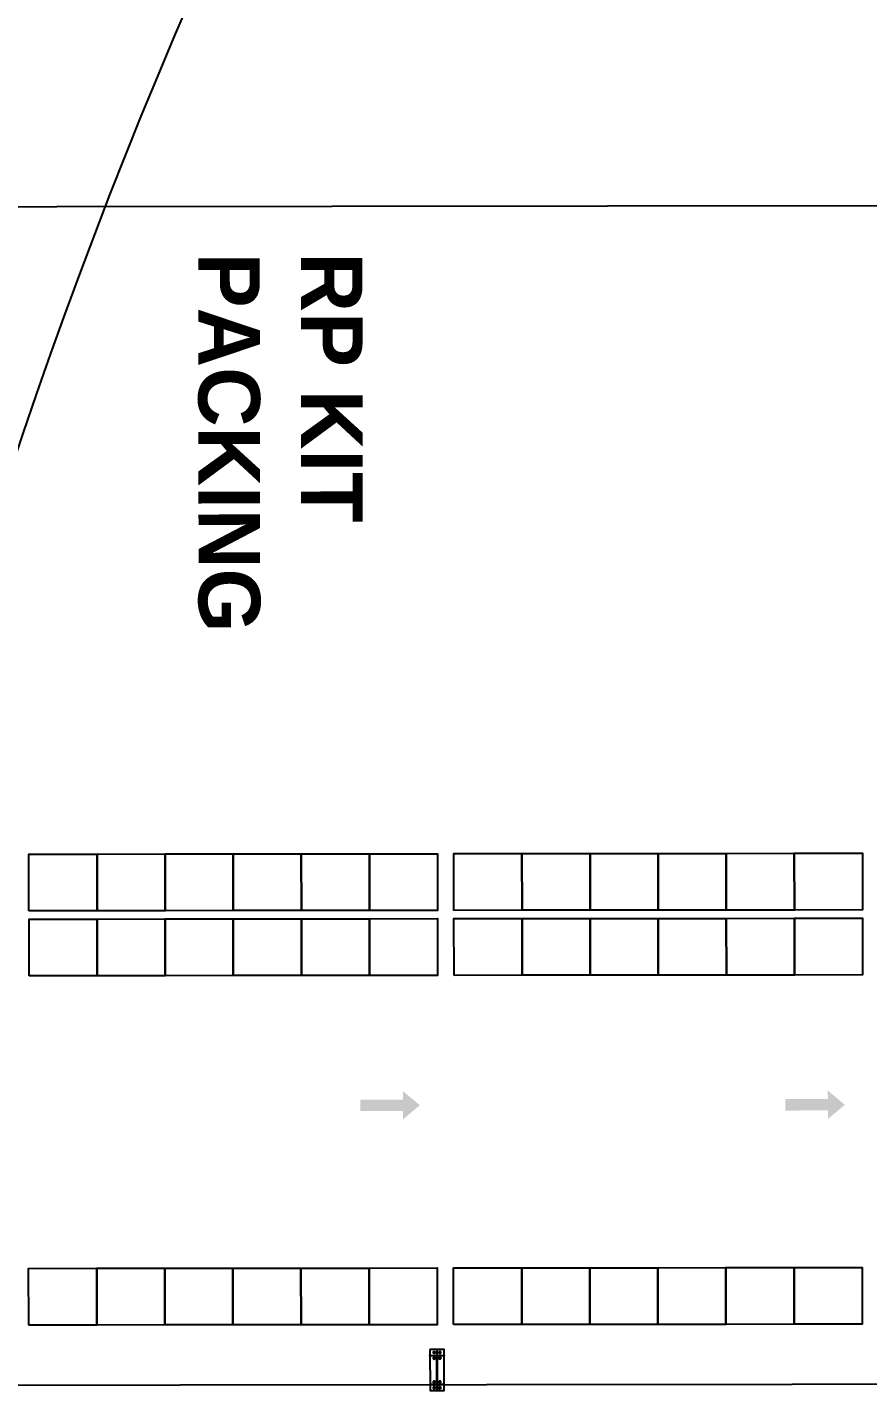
# Model space of a CAD drawing. Header units: feet. Extents: x -99009 to 3252343, y -11094690 to 9035152.
# Drawn here: x 2425784 to 2440594, y -1963228 to -1939134 of the extents above; entities that cross this region are included whole.
import ezdxf

# ---------------------------------------------------------------- set-up
doc = ezdxf.new("R2010")
doc.units = ezdxf.units.FT
doc.layers.add('1', color=1, linetype='Continuous')
doc.layers.add('GANGWAY', color=51, linetype='Continuous', lineweight=25)
doc.layers.add('Sprocket', color=7, linetype='Continuous', lineweight=0)
doc.styles.get("Standard").update_dxf_attribs({"font": 'GOTHICB.TTF'})

# ---------------------------------------------------------------- blocks, each defined once
blk = doc.blocks.new('arrow')
at = {"true_color": 0x58ba48}
h = blk.add_hatch(dxfattribs=at)
h.set_pattern_fill('AR-B816', color=85, scale=5000)
h.set_pattern_definition([(0, (0, 0), (0, 40000), []), (90, (0, 0), (-40000, 40000), [40000, -40000])])
h.paths.add_polyline_path([(393534, 95075), (393684, 95075), (393434, 95375), (393184, 95075), (393334, 95075), (393334, 94325), (393534, 94325)])
h = blk.add_hatch(color=2)
h.dxf.hatch_style = 1
h.paths.add_polyline_path([(393434, 95375), (393184, 95075), (393334, 95075), (393334, 94325), (393534, 94325), (393534, 95075), (393684, 95075)])
blk = doc.blocks.new('24')
h = blk.add_hatch(color=7)
h.dxf.hatch_style = 1
edge = h.paths.add_edge_path()
edge.add_ellipse((0, 0), major_axis=(15, 0), ratio=1, start_angle=0, end_angle=360)
at = {"color": 1}
for p, q in [((-30, 0), (30, 0)), ((0, 30), (0, -30))]:
    blk.add_line(p, q, dxfattribs=at)
at = {"color": 7}
blk.add_circle((0, 0), 15, dxfattribs=at)
blk = doc.blocks.new('zw$CD60')
at = {"color": 1}
for p, rotation in [((-50, 50), 270), ((50, -50), 90.00000000000001)]:
    blk.add_blockref('24', p, dxfattribs=dict(at, rotation=rotation))
at = {"color": 1, "xscale": -1}
for p, rotation in [((50, 50), 89.99999999999982), ((-50, -50), 270)]:
    blk.add_blockref('24', p, dxfattribs=dict(at, rotation=rotation))
blk = doc.blocks.new('WEDFWEFWEFEWFWE')
at = {"color": 1}
blk.add_lwpolyline([(1053661, 482084), (1053661, 482804), (1053911, 482804), (1053911, 482084)], close=True, dxfattribs=at)
at = {"color": 3}
blk.add_lwpolyline([(1053661, 482184), (1053911, 482184), (1053911, 482194), (1053789, 482194), (1053789, 482694), (1053911, 482694), (1053911, 482704), (1053661, 482704), (1053661, 482694), (1053784, 482694), (1053784, 482194), (1053661, 482194)], close=True, dxfattribs=at)
at = {"color": 4}
for points in [[(1053784, 482704), (1053789, 482704), (1053789, 482804), (1053784, 482804)], [(1053784, 482184), (1053789, 482184), (1053789, 482084), (1053784, 482084)]]:
    blk.add_lwpolyline(points, close=True, dxfattribs=at)
at = {"color": 1, "rotation": 180}
blk.add_blockref('zw$CD60', (1053786, 482704), dxfattribs=at)
at = {"color": 1, "xscale": -1}
blk.add_blockref('zw$CD60', (1053786, 482184), dxfattribs=at)

msp = doc.modelspace()

# ---------------------------------------------------------------- linework, layer by layer
at = {"color": 3}
for points in [[(2425812.90954, -1954703.2582), (2425811.77417, -1953703.25885), (2427011.7734, -1953701.89641), (2427012.90876, -1954701.89577)], [(2427012.90876, -1954701.89577), (2427011.7734, -1953701.89641), (2428211.77262, -1953700.53397), (2428212.90799, -1954700.53333)], [(2428212.90799, -1954700.53333), (2428211.77262, -1953700.53397), (2429411.77185, -1953699.17153), (2429412.90722, -1954699.17089)], [(2429412.90722, -1954699.17089), (2429411.77185, -1953699.17153), (2430611.77108, -1953697.80909), (2430612.90644, -1954697.80845)], [(2430612.90644, -1954697.80845), (2430611.77108, -1953697.80909), (2431811.7703, -1953696.44665), (2431812.90567, -1954696.44601)], [(2431812.90567, -1954696.44601), (2431811.7703, -1953696.44665), (2433011.76953, -1953695.08421), (2433012.9049, -1954695.08357)], [(2433302.62559, -1954694.75463), (2433301.49023, -1953694.75527), (2434501.48946, -1953693.39283), (2434502.62482, -1954693.39219)], [(2434502.62482, -1954693.39219), (2434501.48946, -1953693.39283), (2435701.48868, -1953692.03039), (2435702.62405, -1954692.02975)], [(2435702.62405, -1954692.02975), (2435701.48868, -1953692.03039), (2436901.48791, -1953690.66795), (2436902.62327, -1954690.66731)], [(2436902.62327, -1954690.66731), (2436901.48791, -1953690.66795), (2438101.48713, -1953689.30551), (2438102.6225, -1954689.30487)], [(2438102.6225, -1954689.30487), (2438101.48713, -1953689.30551), (2439301.48636, -1953687.94307), (2439302.62173, -1954687.94243)], [(2439302.62173, -1954687.94243), (2439301.48636, -1953687.94307), (2440501.48559, -1953686.58063), (2440502.62095, -1954686.57999)], [(2425814.20972, -1955848.42008), (2425813.07435, -1954848.42073), (2427013.07358, -1954847.05829), (2427014.20894, -1955847.05764)], [(2427014.20894, -1955847.05764), (2427013.07358, -1954847.05829), (2428213.0728, -1954845.69585), (2428214.20817, -1955845.69521)], [(2428214.20817, -1955845.69521), (2428213.0728, -1954845.69585), (2429413.07203, -1954844.33341), (2429414.20739, -1955844.33277)], [(2429414.20739, -1955844.33277), (2429413.07203, -1954844.33341), (2430613.07126, -1954842.97097), (2430614.20662, -1955842.97033)], [(2430614.20662, -1955842.97033), (2430613.07126, -1954842.97097), (2431813.07048, -1954841.60853), (2431814.20585, -1955841.60789)], [(2431814.20585, -1955841.60789), (2431813.07048, -1954841.60853), (2433013.06971, -1954840.24609), (2433014.20507, -1955840.24545)], [(2433303.92577, -1955839.91651), (2433302.79041, -1954839.91715), (2434502.78963, -1954838.55471), (2434503.925, -1955838.55407)], [(2434503.925, -1955838.55407), (2434502.78963, -1954838.55471), (2435702.78886, -1954837.19227), (2435703.92423, -1955837.19163)], [(2435703.92423, -1955837.19163), (2435702.78886, -1954837.19227), (2436902.78809, -1954835.82983), (2436903.92345, -1955835.82919)], [(2436903.92345, -1955835.82919), (2436902.78809, -1954835.82983), (2438102.78731, -1954834.46739), (2438103.92268, -1955834.46675)], [(2438103.92268, -1955834.46675), (2438102.78731, -1954834.46739), (2439302.78654, -1954833.10495), (2439303.92191, -1955833.10431)], [(2439303.92191, -1955833.10431), (2439302.78654, -1954833.10495), (2440502.78577, -1954831.74251), (2440503.92113, -1955831.74187)], [(2425807.48723, -1962002.87792), (2425806.35187, -1961002.87856), (2427006.35109, -1961001.51612), (2427007.48646, -1962001.51548)], [(2427007.48646, -1962001.51548), (2427006.35109, -1961001.51612), (2428206.35032, -1961000.15368), (2428207.48569, -1962000.15304)], [(2428207.48569, -1962000.15304), (2428206.35032, -1961000.15368), (2429406.34955, -1960998.79124), (2429407.48491, -1961998.7906)], [(2429407.48491, -1961998.7906), (2429406.34955, -1960998.79124), (2430606.34877, -1960997.4288), (2430607.48414, -1961997.42816)], [(2430607.48414, -1961997.42816), (2430606.34877, -1960997.4288), (2431806.348, -1960996.06636), (2431807.48337, -1961996.06572)], [(2431807.48337, -1961996.06572), (2431806.348, -1960996.06636), (2433006.34723, -1960994.70392), (2433007.48259, -1961994.70328)], [(2433297.20329, -1961994.37434), (2433296.06793, -1960994.37498), (2434496.06715, -1960993.01254), (2434497.20252, -1961993.0119)], [(2434497.20252, -1961993.0119), (2434496.06715, -1960993.01254), (2435696.06638, -1960991.6501), (2435697.20175, -1961991.64946)], [(2435697.20175, -1961991.64946), (2435696.06638, -1960991.6501), (2436896.06561, -1960990.28766), (2436897.20097, -1961990.28702)], [(2436897.20097, -1961990.28702), (2436896.06561, -1960990.28766), (2438096.06483, -1960988.92522), (2438097.2002, -1961988.92458)], [(2438097.2002, -1961988.92458), (2438096.06483, -1960988.92522), (2439296.06406, -1960987.56279), (2439297.19943, -1961987.56214)], [(2439297.19943, -1961987.56214), (2439296.06406, -1960987.56279), (2440496.06329, -1960986.20035), (2440497.19865, -1961986.1997)]]:
    msp.add_lwpolyline(points, close=True, dxfattribs=at)
at = {"layer": '1'}
msp.add_arc((2520410.24778, -1978395.99612), 100000, 84.1346387202, 194.3871675539, dxfattribs=at)
at = {"layer": 'GANGWAY', "color": 141, "lineweight": -3}
msp.add_lwpolyline([(2406330.57044, -1962920.6184), (2406307.73986, -1942812.07332), (2406893.28442, -1942311.40819), (2455411.05414, -1942256.32271), (2455911.6215, -1942755.7547), (2455934.12815, -1962578.98467), (2455434.64017, -1963030.24717), (2406916.87045, -1963085.33265)], close=True, dxfattribs=at)

# ---------------------------------------------------------------- block references
at = {"xscale": -1, "rotation": 180.0650517140735}
msp.add_blockref('WEDFWEFWEFEWFWE', (1378672.08132, -1481547.72285), dxfattribs=at)
at = {"layer": 'Sprocket', "xscale": -1, "rotation": 270.0650517140735}
for p in [(2337774.24515, -2351670.26738), (2345263.96121, -2351661.76381)]:
    msp.add_blockref('arrow', p, dxfattribs=at)

# ---------------------------------------------------------------- texts
at = {"insert": (2431689.86409, -1943102.21138), "char_height": 1085.439864, "width": 11153.5115306, "attachment_point": 1, "rotation": 270.065051714}
msp.add_mtext('{RP KIT PACKING}', dxfattribs=at)

doc.saveas('drawing.dxf')
